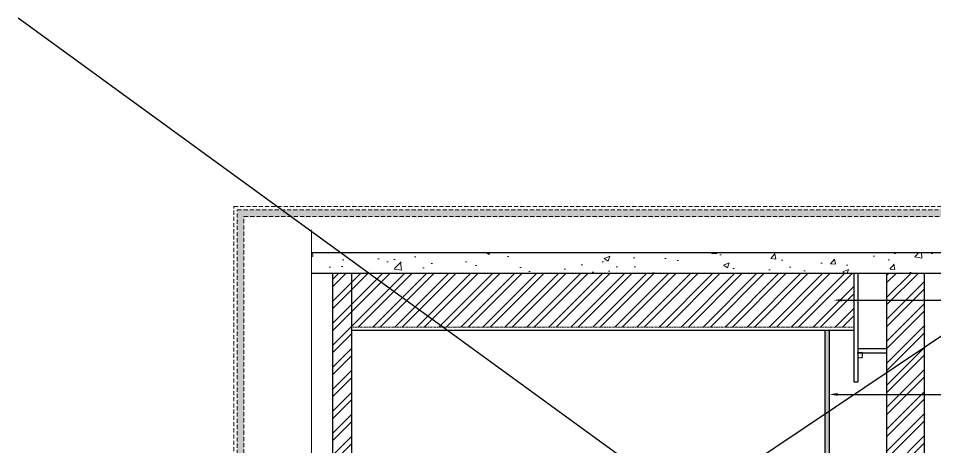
# Model space of a CAD drawing. Header units: millimetres. Extents: x 56222 to 3066687, y -650199 to -121287.
# Drawn here: x 132256.5 to 132477.3, y -182987 to -182883.8 of the extents above; entities that cross this region are included whole.
import ezdxf
from ezdxf import colors
from ezdxf.entities.mleader import LeaderData, LeaderLine
from ezdxf.math import Vec2, Vec3

# ---------------------------------------------------------------- set-up
doc = ezdxf.new("R2010")
doc.units = ezdxf.units.MM
doc.header["$MEASUREMENT"] = 0
doc.linetypes.add('DASHED2', pattern=[0.375, 0.25, -0.125])
doc.linetypes.add('DASHEDX2', pattern=[1.5, 1, -0.5])
doc.layers.add('AR HATCH-7', color=7, linetype='Continuous')
for name, color, linetype, lineweight in [('COLUMN', 1, 'Continuous', 30), ('Dimension', 10, 'DASHEDX2', 20), ('FURNITURE', 32, 'Continuous', 9), ('FURNITURE-1', 252, 'Continuous', 13), ('glass', 132, 'Continuous', 20), ('GROUND FLOOR', 7, 'Continuous', 9), ('SECTION ( SLAB PLine )', 104, 'Continuous', 30), ('Text', 7, 'Continuous', 15), ('XX~SLAB ( BEAM )~ ( DIM )', 7, 'Continuous', 9)]:
    doc.layers.add(name, color=color, linetype=linetype, lineweight=lineweight)
doc.styles.add('style4', font='ARIALN.TTF')
pattern_1 = [(45, (-1781.0957, 522.8204), (-2.65165043, 2.65165043), []), (45, (-1779.328, 522.8204), (-2.65165043, 2.65165043), [])]

msp = doc.modelspace()

# ---------------------------------------------------------------- hatches: boundary and pattern name
at = {"layer": 'AR HATCH-7', "lineweight": 18, "true_color": 0x939598, "transparency": 33554687}
h = msp.add_hatch(dxfattribs=at)
h.set_pattern_fill('ANSI32', color=252, scale=10)
h.set_pattern_definition(pattern_1)
h.paths.add_polyline_path([(132336.81, -182945.22), (132332.32, -182945.22), (132332.32, -183072.22), (132336.81, -183072.22)])
h.paths.add_polyline_path([(132474.82, -182945.22), (132465.82, -182945.22), (132465.82, -183072.22), (132474.82, -183072.22)])
at = {"layer": 'Dimension', "true_color": 0xd39e00}
h = msp.add_hatch(color=42, dxfattribs=at)
h.paths.add_polyline_path([(132309.27, -182929.93), (132309.27, -183092.3), (132539.94, -183092.3), (132539.94, -182929.93)])
h.paths.add_polyline_path([(132310.88, -183090.68), (132538.32, -183090.68), (132538.32, -182931.55), (132310.88, -182931.55)], flags=16)
at = {"layer": 'FURNITURE-1', "lineweight": 18, "true_color": 0xc7c8ca}
h = msp.add_hatch(dxfattribs=at)
h.set_pattern_fill('AR-CONC', color=9, scale=2)
h.set_pattern_definition([(50, (-1781.096, 522.82), (14.34520365, -1.2550427), [1.5, -16.5]), (355, (-1781.096, 522.82), (-2.7750267, 15.0438427), [1.2, -13.2]), (100.4514445, (-1779.9, 522.716), (11.5701769, 13.7887998), [1.2748038, -14.0228422]), (46.1842, (-1781.096, 526.82), (21.3448266, -3.3103856), [2.25, -24.75]), (96.635635, (-1779.317, 526.545), (18.693239, 19.482372), [1.9122068, -21.0342752]), (351.184164, (-1781.096, 526.82), (18.693239, 19.482372), [1.8, -19.8]), (21, (-1779.096, 525.82), (11.93814104, -8.0523778), [1.5, -16.5]), (326, (-1779.096, 525.82), (4.8663066, 14.5030009), [1.2, -13.2]), (71.451445, (-1778.101, 525.15), (16.8044475, 6.45062306), [1.2748038, -14.0228422]), (37.5, (-1781.0957, 522.8204), (0.24319711, 6.65787708), [0, -13.04, 0, -13.4, 0, -13.25]), (7.5, (-1781.096, 522.8204), (5.26139075, 7.88823424), [0, -7.64, 0, -12.74, 0, -5.05]), (327.5, (-1785.5557, 522.8204), (10.67644872, -0.45109743), [0, -5, 0, -15.6, 0, -20.7]), (317.5, (-1787.556, 522.82), (11.6637234, 2.00209965), [0, -6.5, 0, -10.36, 0, -14.7])])
h.paths.add_polyline_path([(132481.9, -182940.22), (132327.14, -182940.22), (132327.14, -182945.22), (132481.9, -182945.22)])
at = {"layer": 'FURNITURE-1', "lineweight": 18, "transparency": 33554572}
h = msp.add_hatch(dxfattribs=at)
h.set_pattern_fill('ANSI32', color=6, scale=10)
h.set_pattern_definition(pattern_1)
h.paths.add_polyline_path([(132457.82, -182945.22), (132336.81, -182945.22), (132336.81, -182958.22), (132457.82, -182958.22)])
at = {"layer": 'FURNITURE-1', "lineweight": 30, "true_color": 0x7d5120, "transparency": 33554607}
h = msp.add_hatch(color=27, dxfattribs=at)
h.dxf.hatch_style = 1
h.paths.add_polyline_path([(132451.91, -182958.97), (132450.91, -182958.97), (132450.91, -183038.74), (132451.91, -183038.74)])

# ---------------------------------------------------------------- linework, layer by layer
at = {"color": 27, "linetype": 'Continuous', "lineweight": 30, "true_color": 0x7d5120}
msp.add_line((132458.65, -182964.39), (132462.41, -182964.39), dxfattribs=at)
at = {"layer": 'COLUMN', "color": 9, "linetype": 'DASHED2', "lineweight": 0, "true_color": 0xc7c8ca}
msp.add_line((132336.81, -182958.22), (132457.82, -182958.22), dxfattribs=at)
at = {"layer": 'Dimension', "color": 42, "true_color": 0xd39e00, "elevation": 0.12}
for points in [[(132308.46, -182929.12), (132540.75, -182929.12), (132540.75, -183093.11), (132308.46, -183093.11)], [(132309.27, -182929.93), (132539.94, -182929.93), (132539.94, -183092.3), (132309.27, -183092.3)], [(132310.88, -182931.55), (132538.32, -182931.55), (132538.32, -183090.68), (132310.88, -183090.68)]]:
    msp.add_lwpolyline(points, close=True, dxfattribs=at)
at = {"layer": 'FURNITURE', "lineweight": 30}
for p, q in [((132457.82, -182945.22), (132457.82, -182971.39)), ((132458.82, -182945.22), (132458.82, -182971.39)), ((132458.82, -182963.39), (132465.82, -182963.39)), ((132458.82, -182964.39), (132465.82, -182964.39)), ((132457.82, -182971.39), (132458.82, -182971.39))]:
    msp.add_line(p, q, dxfattribs=at)
msp.add_lwpolyline([(132451.91, -182958.97), (132451.91, -183038.74), (132450.91, -183038.74), (132450.91, -182958.97)], close=True, dxfattribs=at)
at = {"layer": 'glass', "color": 242, "lineweight": 30, "true_color": 0xcd2027}
for p, q in [((132580.48, -183119.51), (132256.5, -182883.76)), ((132256.5, -183109.52), (132591.48, -182884.76))]:
    msp.add_line(p, q, dxfattribs=at)
at = {"layer": 'GROUND FLOOR', "color": 6, "lineweight": 30}
msp.add_line((132336.81, -182958.97), (132457.82, -182958.97), dxfattribs=at)
at = {"layer": 'SECTION ( SLAB PLine )', "color": 1}
for p, q in [((132327.14, -182940.22), (132481.9, -182940.22)), ((132327.14, -182945.22), (132481.9, -182945.22))]:
    msp.add_line(p, q, dxfattribs=at)
at = {"layer": 'Text', "color": 251, "linetype": 'Continuous', "lineweight": 0, "true_color": 0x636466}
msp.add_lwpolyline([(132327.14, -182934.73), (132327.14, -183003.91), (132325.88, -183004.69), (132328.31, -183004.94), (132327.14, -183005.78), (132327.14, -183074.91)], dxfattribs=at)
at = {"layer": 'XX~SLAB ( BEAM )~ ( DIM )', "lineweight": 30}
for points in [[(132332.32, -182945.22), (132336.81, -182945.22), (132336.81, -183072.22), (132332.32, -183072.22)], [(132465.82, -182945.22), (132474.82, -182945.22), (132474.82, -183072.22), (132465.82, -183072.22)]]:
    msp.add_lwpolyline(points, close=True, dxfattribs=at)
at = {"layer": 'XX~SLAB ( BEAM )~ ( DIM )', "color": 3, "linetype": 'DASHED2', "lineweight": 30}
msp.add_lwpolyline([(132458.82, -182965.54), (132459.94, -182965.54), (132459.94, -182964.39), (132458.82, -182964.39)], close=True, dxfattribs=at)

# ---------------------------------------------------------------- leaders
at = {"layer": 'Text', "color": 1, "lineweight": 0, "ltscale": 20}
ml = msp.add_multileader_mtext('Standard', dxfattribs=at)
ml.set_content('False \\PCeiling', color=1, style='style4')
ml.set_leader_properties()
ml.build(insert=Vec2(0, 0))
ml.multileader.update_dxf_attribs({"dogleg_length": 2.02, "arrow_head_size": 2})
ctx = ml.context
ctx.base_point, ctx.char_height, ctx.arrow_head_size, ctx.landing_gap_size, ctx.plane_origin = Vec3(132483.03, -182951.73), 3, 2, 0.4, Vec3(132416, -182951.73)
notes = []
notes.append((ctx, [(0, (1, 1, 0), (132481.01, -182951.73), (1, 0), 2.02, [(0, [(132453, -182951.73)], 0, [])])]))
ctx.mtext.insert = Vec3(132483.43, -182949.79)
ml = msp.add_multileader_mtext('Standard', dxfattribs=at)
ml.set_content('Wood', color=1, style='style4')
ml.set_leader_properties()
ml.build(insert=Vec2(0, 0))
ml.multileader.update_dxf_attribs({"dogleg_length": 2.02, "arrow_head_size": 2})
ctx = ml.context
ctx.base_point, ctx.char_height, ctx.arrow_head_size, ctx.landing_gap_size, ctx.plane_origin = Vec3(132483.03, -182974.44), 3, 2, 0.4, Vec3(132416, -182974.44)
notes.append((ctx, [(0, (1, 1, 0), (132481.01, -182974.44), (1, 0), 2.02, [(0, [(132451.91, -182974.44)], 0, [])])]))
ctx.mtext.insert = Vec3(132483.43, -182972.92)
for ctx, leaders in notes:
    for number, flags, end, landing, length, lines in leaders:
        leader = LeaderData()
        leader.index, (leader.has_last_leader_line, leader.has_dogleg_vector, leader.attachment_direction) = number, flags
        leader.last_leader_point, leader.dogleg_vector, leader.dogleg_length = Vec3(end), Vec3(landing), length
        for number, points, colour, breaks in lines:
            line = LeaderLine()
            line.index, line.vertices, line.color, line.breaks = number, Vec3.list(points), colors.encode_raw_color(colour), breaks
            leader.lines.append(line)
        ctx.leaders.append(leader)

doc.saveas('drawing.dxf')
